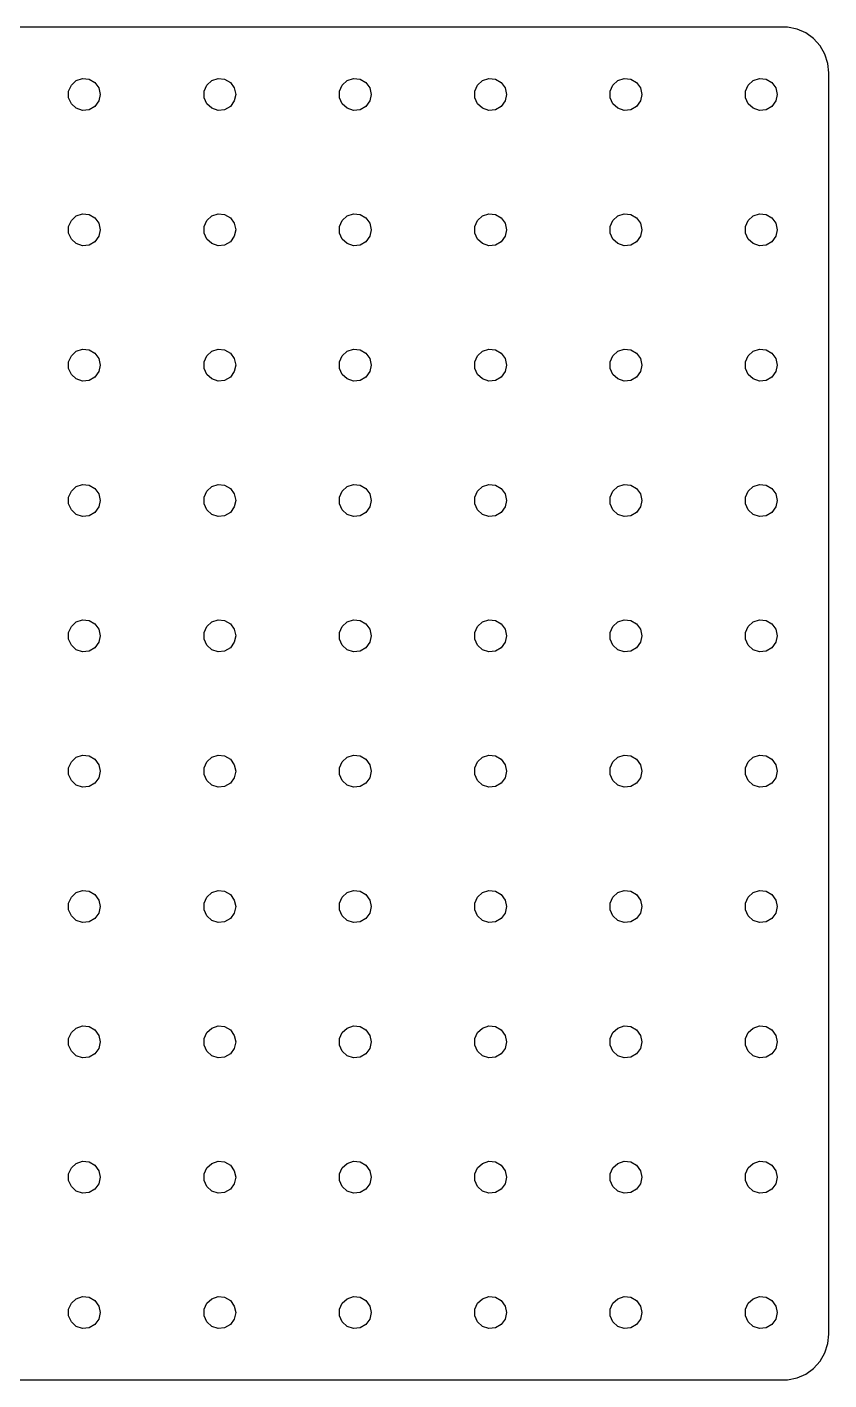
# Model space of a CAD drawing. Header units: metres. Extents: x 0 to 1714, y 0 to 1143.
# Drawn here: x 1488.8 to 1714.5, y 0.1 to 380.9 of the extents above; entities that cross this region are included whole.
import ezdxf

# ---------------------------------------------------------------- set-up
doc = ezdxf.new("R2010")
doc.units = ezdxf.units.M

msp = doc.modelspace()

# ---------------------------------------------------------------- linework, layer by layer
for p, q in [((1702.86, 380.929), (1154.64, 380.929)), ((1705.52, 380.364), (1702.86, 380.929)), ((1708, 379.258), (1705.52, 380.364)), ((1710.2, 377.661), (1708, 379.258)), ((1712.02, 375.641), (1710.2, 377.661)), ((1713.38, 373.288), (1712.02, 375.641)), ((1714.22, 370.703), (1713.38, 373.288)), ((1714.5, 368), (1714.22, 370.703)), ((1501.31, 364.595), (1502.7, 365.847)), ((1502.7, 365.847), (1504.48, 366.425)), ((1504.48, 366.425), (1506.34, 366.23)), ((1506.34, 366.23), (1507.96, 365.294)), ((1539.41, 364.595), (1540.8, 365.847)), ((1540.8, 365.847), (1542.58, 366.425)), ((1542.58, 366.425), (1544.44, 366.23)), ((1544.44, 366.23), (1546.06, 365.294)), ((1577.51, 364.595), (1578.9, 365.847)), ((1578.9, 365.847), (1580.68, 366.425)), ((1580.68, 366.425), (1582.54, 366.23)), ((1582.54, 366.23), (1584.16, 365.294)), ((1615.61, 364.595), (1617, 365.847)), ((1617, 365.847), (1618.78, 366.425)), ((1618.78, 366.425), (1620.64, 366.23)), ((1620.64, 366.23), (1622.26, 365.294)), ((1653.71, 364.595), (1655.1, 365.847)), ((1655.1, 365.847), (1656.88, 366.425)), ((1656.88, 366.425), (1658.74, 366.23)), ((1658.74, 366.23), (1660.36, 365.294)), ((1691.81, 364.595), (1693.2, 365.847)), ((1693.2, 365.847), (1694.98, 366.425)), ((1694.98, 366.425), (1696.84, 366.23)), ((1696.84, 366.23), (1698.46, 365.294)), ((1714.5, 13), (1714.5, 368)), ((1500.55, 362.886), (1501.31, 364.595)), ((1500.55, 361.014), (1500.55, 362.886)), ((1507.96, 365.294), (1509.06, 363.78)), ((1509.06, 363.78), (1509.45, 361.95)), ((1509.45, 361.95), (1509.06, 360.12)), ((1538.65, 362.886), (1539.41, 364.595)), ((1538.65, 361.014), (1538.65, 362.886)), ((1546.06, 365.294), (1547.16, 363.78)), ((1547.16, 363.78), (1547.55, 361.95)), ((1547.55, 361.95), (1547.16, 360.12)), ((1576.75, 362.886), (1577.51, 364.595)), ((1576.75, 361.014), (1576.75, 362.886)), ((1584.16, 365.294), (1585.26, 363.78)), ((1585.26, 363.78), (1585.65, 361.95)), ((1585.65, 361.95), (1585.26, 360.12)), ((1614.85, 362.886), (1615.61, 364.595)), ((1614.85, 361.014), (1614.85, 362.886)), ((1622.26, 365.294), (1623.36, 363.78)), ((1623.36, 363.78), (1623.75, 361.95)), ((1623.75, 361.95), (1623.36, 360.12)), ((1652.95, 362.886), (1653.71, 364.595)), ((1652.95, 361.014), (1652.95, 362.886)), ((1660.36, 365.294), (1661.46, 363.78)), ((1661.46, 363.78), (1661.85, 361.95)), ((1661.85, 361.95), (1661.46, 360.12)), ((1691.05, 362.886), (1691.81, 364.595)), ((1691.05, 361.014), (1691.05, 362.886)), ((1698.46, 365.294), (1699.56, 363.78)), ((1699.56, 363.78), (1699.95, 361.95)), ((1699.95, 361.95), (1699.56, 360.12)), ((1501.31, 359.305), (1500.55, 361.014)), ((1502.7, 358.053), (1501.31, 359.305)), ((1504.48, 357.475), (1502.7, 358.053)), ((1507.96, 358.606), (1506.34, 357.67)), ((1509.06, 360.12), (1507.96, 358.606)), ((1539.41, 359.305), (1538.65, 361.014)), ((1540.8, 358.053), (1539.41, 359.305)), ((1542.58, 357.475), (1540.8, 358.053)), ((1546.06, 358.606), (1544.44, 357.67)), ((1547.16, 360.12), (1546.06, 358.606)), ((1577.51, 359.305), (1576.75, 361.014)), ((1578.9, 358.053), (1577.51, 359.305)), ((1580.68, 357.475), (1578.9, 358.053)), ((1584.16, 358.606), (1582.54, 357.67)), ((1585.26, 360.12), (1584.16, 358.606)), ((1615.61, 359.305), (1614.85, 361.014)), ((1617, 358.053), (1615.61, 359.305)), ((1618.78, 357.475), (1617, 358.053)), ((1622.26, 358.606), (1620.64, 357.67)), ((1623.36, 360.12), (1622.26, 358.606)), ((1653.71, 359.305), (1652.95, 361.014)), ((1655.1, 358.053), (1653.71, 359.305)), ((1656.88, 357.475), (1655.1, 358.053)), ((1660.36, 358.606), (1658.74, 357.67)), ((1661.46, 360.12), (1660.36, 358.606)), ((1691.81, 359.305), (1691.05, 361.014)), ((1693.2, 358.053), (1691.81, 359.305)), ((1694.98, 357.475), (1693.2, 358.053)), ((1698.46, 358.606), (1696.84, 357.67)), ((1699.56, 360.12), (1698.46, 358.606)), ((1506.34, 357.67), (1504.48, 357.475)), ((1544.44, 357.67), (1542.58, 357.475)), ((1582.54, 357.67), (1580.68, 357.475)), ((1620.64, 357.67), (1618.78, 357.475)), ((1658.74, 357.67), (1656.88, 357.475)), ((1696.84, 357.67), (1694.98, 357.475)), ((1501.31, 326.495), (1502.7, 327.747)), ((1502.7, 327.747), (1504.48, 328.325)), ((1504.48, 328.325), (1506.34, 328.13)), ((1506.34, 328.13), (1507.96, 327.194)), ((1539.41, 326.495), (1540.8, 327.747)), ((1540.8, 327.747), (1542.58, 328.325)), ((1542.58, 328.325), (1544.44, 328.13)), ((1544.44, 328.13), (1546.06, 327.194)), ((1577.51, 326.495), (1578.9, 327.747)), ((1578.9, 327.747), (1580.68, 328.325)), ((1580.68, 328.325), (1582.54, 328.13)), ((1582.54, 328.13), (1584.16, 327.194)), ((1615.61, 326.495), (1617, 327.747)), ((1617, 327.747), (1618.78, 328.325)), ((1618.78, 328.325), (1620.64, 328.13)), ((1620.64, 328.13), (1622.26, 327.194)), ((1653.71, 326.495), (1655.1, 327.747)), ((1655.1, 327.747), (1656.88, 328.325)), ((1656.88, 328.325), (1658.74, 328.13)), ((1658.74, 328.13), (1660.36, 327.194)), ((1691.81, 326.495), (1693.2, 327.747)), ((1693.2, 327.747), (1694.98, 328.325)), ((1694.98, 328.325), (1696.84, 328.13)), ((1696.84, 328.13), (1698.46, 327.194)), ((1500.55, 324.786), (1501.31, 326.495)), ((1500.55, 322.914), (1500.55, 324.786)), ((1507.96, 327.194), (1509.06, 325.68)), ((1509.06, 325.68), (1509.45, 323.85)), ((1509.45, 323.85), (1509.06, 322.02)), ((1538.65, 324.786), (1539.41, 326.495)), ((1538.65, 322.914), (1538.65, 324.786)), ((1546.06, 327.194), (1547.16, 325.68)), ((1547.16, 325.68), (1547.55, 323.85)), ((1547.55, 323.85), (1547.16, 322.02)), ((1576.75, 324.786), (1577.51, 326.495)), ((1576.75, 322.914), (1576.75, 324.786)), ((1584.16, 327.194), (1585.26, 325.68)), ((1585.26, 325.68), (1585.65, 323.85)), ((1585.65, 323.85), (1585.26, 322.02)), ((1614.85, 324.786), (1615.61, 326.495)), ((1614.85, 322.914), (1614.85, 324.786)), ((1622.26, 327.194), (1623.36, 325.68)), ((1623.36, 325.68), (1623.75, 323.85)), ((1623.75, 323.85), (1623.36, 322.02)), ((1652.95, 324.786), (1653.71, 326.495)), ((1652.95, 322.914), (1652.95, 324.786)), ((1660.36, 327.194), (1661.46, 325.68)), ((1661.46, 325.68), (1661.85, 323.85)), ((1661.85, 323.85), (1661.46, 322.02)), ((1691.05, 324.786), (1691.81, 326.495)), ((1691.05, 322.914), (1691.05, 324.786)), ((1698.46, 327.194), (1699.56, 325.68)), ((1699.56, 325.68), (1699.95, 323.85)), ((1699.95, 323.85), (1699.56, 322.02)), ((1501.31, 321.205), (1500.55, 322.914)), ((1502.7, 319.953), (1501.31, 321.205)), ((1504.48, 319.375), (1502.7, 319.953)), ((1507.96, 320.506), (1506.34, 319.57)), ((1509.06, 322.02), (1507.96, 320.506)), ((1539.41, 321.205), (1538.65, 322.914)), ((1540.8, 319.953), (1539.41, 321.205)), ((1542.58, 319.375), (1540.8, 319.953)), ((1546.06, 320.506), (1544.44, 319.57)), ((1547.16, 322.02), (1546.06, 320.506)), ((1577.51, 321.205), (1576.75, 322.914)), ((1578.9, 319.953), (1577.51, 321.205)), ((1580.68, 319.375), (1578.9, 319.953)), ((1584.16, 320.506), (1582.54, 319.57)), ((1585.26, 322.02), (1584.16, 320.506)), ((1615.61, 321.205), (1614.85, 322.914)), ((1617, 319.953), (1615.61, 321.205)), ((1618.78, 319.375), (1617, 319.953)), ((1622.26, 320.506), (1620.64, 319.57)), ((1623.36, 322.02), (1622.26, 320.506)), ((1653.71, 321.205), (1652.95, 322.914)), ((1655.1, 319.953), (1653.71, 321.205)), ((1656.88, 319.375), (1655.1, 319.953)), ((1660.36, 320.506), (1658.74, 319.57)), ((1661.46, 322.02), (1660.36, 320.506)), ((1691.81, 321.205), (1691.05, 322.914)), ((1693.2, 319.953), (1691.81, 321.205)), ((1694.98, 319.375), (1693.2, 319.953)), ((1698.46, 320.506), (1696.84, 319.57)), ((1699.56, 322.02), (1698.46, 320.506)), ((1506.34, 319.57), (1504.48, 319.375)), ((1544.44, 319.57), (1542.58, 319.375)), ((1582.54, 319.57), (1580.68, 319.375)), ((1620.64, 319.57), (1618.78, 319.375)), ((1658.74, 319.57), (1656.88, 319.375)), ((1696.84, 319.57), (1694.98, 319.375)), ((1501.31, 288.395), (1502.7, 289.647)), ((1502.7, 289.647), (1504.48, 290.225)), ((1504.48, 290.225), (1506.34, 290.03)), ((1506.34, 290.03), (1507.96, 289.094)), ((1539.41, 288.395), (1540.8, 289.647)), ((1540.8, 289.647), (1542.58, 290.225)), ((1542.58, 290.225), (1544.44, 290.03)), ((1544.44, 290.03), (1546.06, 289.094)), ((1577.51, 288.395), (1578.9, 289.647)), ((1578.9, 289.647), (1580.68, 290.225)), ((1580.68, 290.225), (1582.54, 290.03)), ((1582.54, 290.03), (1584.16, 289.094)), ((1615.61, 288.395), (1617, 289.647)), ((1617, 289.647), (1618.78, 290.225)), ((1618.78, 290.225), (1620.64, 290.03)), ((1620.64, 290.03), (1622.26, 289.094)), ((1653.71, 288.395), (1655.1, 289.647)), ((1655.1, 289.647), (1656.88, 290.225)), ((1656.88, 290.225), (1658.74, 290.03)), ((1658.74, 290.03), (1660.36, 289.094)), ((1691.81, 288.395), (1693.2, 289.647)), ((1693.2, 289.647), (1694.98, 290.225)), ((1694.98, 290.225), (1696.84, 290.03)), ((1696.84, 290.03), (1698.46, 289.094)), ((1500.55, 286.686), (1501.31, 288.395)), ((1500.55, 284.814), (1500.55, 286.686)), ((1507.96, 289.094), (1509.06, 287.58)), ((1509.06, 287.58), (1509.45, 285.75)), ((1509.45, 285.75), (1509.06, 283.92)), ((1538.65, 286.686), (1539.41, 288.395)), ((1538.65, 284.814), (1538.65, 286.686)), ((1546.06, 289.094), (1547.16, 287.58)), ((1547.16, 287.58), (1547.55, 285.75)), ((1547.55, 285.75), (1547.16, 283.92)), ((1576.75, 286.686), (1577.51, 288.395)), ((1576.75, 284.814), (1576.75, 286.686)), ((1584.16, 289.094), (1585.26, 287.58)), ((1585.26, 287.58), (1585.65, 285.75)), ((1585.65, 285.75), (1585.26, 283.92)), ((1614.85, 286.686), (1615.61, 288.395)), ((1614.85, 284.814), (1614.85, 286.686)), ((1622.26, 289.094), (1623.36, 287.58)), ((1623.36, 287.58), (1623.75, 285.75)), ((1623.75, 285.75), (1623.36, 283.92)), ((1652.95, 286.686), (1653.71, 288.395)), ((1652.95, 284.814), (1652.95, 286.686)), ((1660.36, 289.094), (1661.46, 287.58)), ((1661.46, 287.58), (1661.85, 285.75)), ((1661.85, 285.75), (1661.46, 283.92)), ((1691.05, 286.686), (1691.81, 288.395)), ((1691.05, 284.814), (1691.05, 286.686)), ((1698.46, 289.094), (1699.56, 287.58)), ((1699.56, 287.58), (1699.95, 285.75)), ((1699.95, 285.75), (1699.56, 283.92)), ((1501.31, 283.105), (1500.55, 284.814)), ((1502.7, 281.853), (1501.31, 283.105)), ((1504.48, 281.275), (1502.7, 281.853)), ((1507.96, 282.406), (1506.34, 281.47)), ((1509.06, 283.92), (1507.96, 282.406)), ((1539.41, 283.105), (1538.65, 284.814)), ((1540.8, 281.853), (1539.41, 283.105)), ((1542.58, 281.275), (1540.8, 281.853)), ((1546.06, 282.406), (1544.44, 281.47)), ((1547.16, 283.92), (1546.06, 282.406)), ((1577.51, 283.105), (1576.75, 284.814)), ((1578.9, 281.853), (1577.51, 283.105)), ((1580.68, 281.275), (1578.9, 281.853)), ((1584.16, 282.406), (1582.54, 281.47)), ((1585.26, 283.92), (1584.16, 282.406)), ((1615.61, 283.105), (1614.85, 284.814)), ((1617, 281.853), (1615.61, 283.105)), ((1618.78, 281.275), (1617, 281.853)), ((1622.26, 282.406), (1620.64, 281.47)), ((1623.36, 283.92), (1622.26, 282.406)), ((1653.71, 283.105), (1652.95, 284.814)), ((1655.1, 281.853), (1653.71, 283.105)), ((1656.88, 281.275), (1655.1, 281.853)), ((1660.36, 282.406), (1658.74, 281.47)), ((1661.46, 283.92), (1660.36, 282.406)), ((1691.81, 283.105), (1691.05, 284.814)), ((1693.2, 281.853), (1691.81, 283.105)), ((1694.98, 281.275), (1693.2, 281.853)), ((1698.46, 282.406), (1696.84, 281.47)), ((1699.56, 283.92), (1698.46, 282.406)), ((1506.34, 281.47), (1504.48, 281.275)), ((1544.44, 281.47), (1542.58, 281.275)), ((1582.54, 281.47), (1580.68, 281.275)), ((1620.64, 281.47), (1618.78, 281.275)), ((1658.74, 281.47), (1656.88, 281.275)), ((1696.84, 281.47), (1694.98, 281.275)), ((1501.31, 250.295), (1502.7, 251.547)), ((1502.7, 251.547), (1504.48, 252.125)), ((1504.48, 252.125), (1506.34, 251.93)), ((1506.34, 251.93), (1507.96, 250.994)), ((1539.41, 250.295), (1540.8, 251.547)), ((1540.8, 251.547), (1542.58, 252.125)), ((1542.58, 252.125), (1544.44, 251.93)), ((1544.44, 251.93), (1546.06, 250.994)), ((1577.51, 250.295), (1578.9, 251.547)), ((1578.9, 251.547), (1580.68, 252.125)), ((1580.68, 252.125), (1582.54, 251.93)), ((1582.54, 251.93), (1584.16, 250.994)), ((1615.61, 250.295), (1617, 251.547)), ((1617, 251.547), (1618.78, 252.125)), ((1618.78, 252.125), (1620.64, 251.93)), ((1620.64, 251.93), (1622.26, 250.994)), ((1653.71, 250.295), (1655.1, 251.547)), ((1655.1, 251.547), (1656.88, 252.125)), ((1656.88, 252.125), (1658.74, 251.93)), ((1658.74, 251.93), (1660.36, 250.994)), ((1691.81, 250.295), (1693.2, 251.547)), ((1693.2, 251.547), (1694.98, 252.125)), ((1694.98, 252.125), (1696.84, 251.93)), ((1696.84, 251.93), (1698.46, 250.994)), ((1500.55, 248.586), (1501.31, 250.295)), ((1500.55, 246.714), (1500.55, 248.586)), ((1507.96, 250.994), (1509.06, 249.48)), ((1509.06, 249.48), (1509.45, 247.65)), ((1509.45, 247.65), (1509.06, 245.82)), ((1538.65, 248.586), (1539.41, 250.295)), ((1538.65, 246.714), (1538.65, 248.586)), ((1546.06, 250.994), (1547.16, 249.48)), ((1547.16, 249.48), (1547.55, 247.65)), ((1547.55, 247.65), (1547.16, 245.82)), ((1576.75, 248.586), (1577.51, 250.295)), ((1576.75, 246.714), (1576.75, 248.586)), ((1584.16, 250.994), (1585.26, 249.48)), ((1585.26, 249.48), (1585.65, 247.65)), ((1585.65, 247.65), (1585.26, 245.82)), ((1614.85, 248.586), (1615.61, 250.295)), ((1614.85, 246.714), (1614.85, 248.586)), ((1622.26, 250.994), (1623.36, 249.48)), ((1623.36, 249.48), (1623.75, 247.65)), ((1623.75, 247.65), (1623.36, 245.82)), ((1652.95, 248.586), (1653.71, 250.295)), ((1652.95, 246.714), (1652.95, 248.586)), ((1660.36, 250.994), (1661.46, 249.48)), ((1661.46, 249.48), (1661.85, 247.65)), ((1661.85, 247.65), (1661.46, 245.82)), ((1691.05, 248.586), (1691.81, 250.295)), ((1691.05, 246.714), (1691.05, 248.586)), ((1698.46, 250.994), (1699.56, 249.48)), ((1699.56, 249.48), (1699.95, 247.65)), ((1699.95, 247.65), (1699.56, 245.82)), ((1501.31, 245.005), (1500.55, 246.714)), ((1502.7, 243.753), (1501.31, 245.005)), ((1504.48, 243.175), (1502.7, 243.753)), ((1507.96, 244.306), (1506.34, 243.37)), ((1509.06, 245.82), (1507.96, 244.306)), ((1539.41, 245.005), (1538.65, 246.714)), ((1540.8, 243.753), (1539.41, 245.005)), ((1542.58, 243.175), (1540.8, 243.753)), ((1546.06, 244.306), (1544.44, 243.37)), ((1547.16, 245.82), (1546.06, 244.306)), ((1577.51, 245.005), (1576.75, 246.714)), ((1578.9, 243.753), (1577.51, 245.005)), ((1580.68, 243.175), (1578.9, 243.753)), ((1584.16, 244.306), (1582.54, 243.37)), ((1585.26, 245.82), (1584.16, 244.306)), ((1615.61, 245.005), (1614.85, 246.714)), ((1617, 243.753), (1615.61, 245.005)), ((1618.78, 243.175), (1617, 243.753)), ((1622.26, 244.306), (1620.64, 243.37)), ((1623.36, 245.82), (1622.26, 244.306)), ((1653.71, 245.005), (1652.95, 246.714)), ((1655.1, 243.753), (1653.71, 245.005)), ((1656.88, 243.175), (1655.1, 243.753)), ((1660.36, 244.306), (1658.74, 243.37)), ((1661.46, 245.82), (1660.36, 244.306)), ((1691.81, 245.005), (1691.05, 246.714)), ((1693.2, 243.753), (1691.81, 245.005)), ((1694.98, 243.175), (1693.2, 243.753)), ((1698.46, 244.306), (1696.84, 243.37)), ((1699.56, 245.82), (1698.46, 244.306)), ((1506.34, 243.37), (1504.48, 243.175)), ((1544.44, 243.37), (1542.58, 243.175)), ((1582.54, 243.37), (1580.68, 243.175)), ((1620.64, 243.37), (1618.78, 243.175)), ((1658.74, 243.37), (1656.88, 243.175)), ((1696.84, 243.37), (1694.98, 243.175)), ((1501.31, 212.195), (1502.7, 213.447)), ((1502.7, 213.447), (1504.48, 214.025)), ((1504.48, 214.025), (1506.34, 213.83)), ((1506.34, 213.83), (1507.96, 212.894)), ((1539.41, 212.195), (1540.8, 213.447)), ((1540.8, 213.447), (1542.58, 214.025)), ((1542.58, 214.025), (1544.44, 213.83)), ((1544.44, 213.83), (1546.06, 212.894)), ((1577.51, 212.195), (1578.9, 213.447)), ((1578.9, 213.447), (1580.68, 214.025)), ((1580.68, 214.025), (1582.54, 213.83)), ((1582.54, 213.83), (1584.16, 212.894)), ((1615.61, 212.195), (1617, 213.447)), ((1617, 213.447), (1618.78, 214.025)), ((1618.78, 214.025), (1620.64, 213.83)), ((1620.64, 213.83), (1622.26, 212.894)), ((1653.71, 212.195), (1655.1, 213.447)), ((1655.1, 213.447), (1656.88, 214.025)), ((1656.88, 214.025), (1658.74, 213.83)), ((1658.74, 213.83), (1660.36, 212.894)), ((1691.81, 212.195), (1693.2, 213.447)), ((1693.2, 213.447), (1694.98, 214.025)), ((1694.98, 214.025), (1696.84, 213.83)), ((1696.84, 213.83), (1698.46, 212.894)), ((1500.55, 210.486), (1501.31, 212.195)), ((1500.55, 208.614), (1500.55, 210.486)), ((1507.96, 212.894), (1509.06, 211.38)), ((1509.06, 211.38), (1509.45, 209.55)), ((1509.45, 209.55), (1509.06, 207.72)), ((1538.65, 210.486), (1539.41, 212.195)), ((1538.65, 208.614), (1538.65, 210.486)), ((1546.06, 212.894), (1547.16, 211.38)), ((1547.16, 211.38), (1547.55, 209.55)), ((1547.55, 209.55), (1547.16, 207.72)), ((1576.75, 210.486), (1577.51, 212.195)), ((1576.75, 208.614), (1576.75, 210.486)), ((1584.16, 212.894), (1585.26, 211.38)), ((1585.26, 211.38), (1585.65, 209.55)), ((1585.65, 209.55), (1585.26, 207.72)), ((1614.85, 210.486), (1615.61, 212.195)), ((1614.85, 208.614), (1614.85, 210.486)), ((1622.26, 212.894), (1623.36, 211.38)), ((1623.36, 211.38), (1623.75, 209.55)), ((1623.75, 209.55), (1623.36, 207.72)), ((1652.95, 210.486), (1653.71, 212.195)), ((1652.95, 208.614), (1652.95, 210.486)), ((1660.36, 212.894), (1661.46, 211.38)), ((1661.46, 211.38), (1661.85, 209.55)), ((1661.85, 209.55), (1661.46, 207.72)), ((1691.05, 210.486), (1691.81, 212.195)), ((1691.05, 208.614), (1691.05, 210.486)), ((1698.46, 212.894), (1699.56, 211.38)), ((1699.56, 211.38), (1699.95, 209.55)), ((1699.95, 209.55), (1699.56, 207.72)), ((1501.31, 206.905), (1500.55, 208.614)), ((1502.7, 205.653), (1501.31, 206.905)), ((1507.96, 206.206), (1506.34, 205.27)), ((1509.06, 207.72), (1507.96, 206.206)), ((1539.41, 206.905), (1538.65, 208.614)), ((1540.8, 205.653), (1539.41, 206.905)), ((1546.06, 206.206), (1544.44, 205.27)), ((1547.16, 207.72), (1546.06, 206.206)), ((1577.51, 206.905), (1576.75, 208.614)), ((1578.9, 205.653), (1577.51, 206.905)), ((1584.16, 206.206), (1582.54, 205.27)), ((1585.26, 207.72), (1584.16, 206.206)), ((1615.61, 206.905), (1614.85, 208.614)), ((1617, 205.653), (1615.61, 206.905)), ((1622.26, 206.206), (1620.64, 205.27)), ((1623.36, 207.72), (1622.26, 206.206)), ((1653.71, 206.905), (1652.95, 208.614)), ((1655.1, 205.653), (1653.71, 206.905)), ((1660.36, 206.206), (1658.74, 205.27)), ((1661.46, 207.72), (1660.36, 206.206)), ((1691.81, 206.905), (1691.05, 208.614)), ((1693.2, 205.653), (1691.81, 206.905)), ((1698.46, 206.206), (1696.84, 205.27)), ((1699.56, 207.72), (1698.46, 206.206)), ((1504.48, 205.075), (1502.7, 205.653)), ((1506.34, 205.27), (1504.48, 205.075)), ((1542.58, 205.075), (1540.8, 205.653)), ((1544.44, 205.27), (1542.58, 205.075)), ((1580.68, 205.075), (1578.9, 205.653)), ((1582.54, 205.27), (1580.68, 205.075)), ((1618.78, 205.075), (1617, 205.653)), ((1620.64, 205.27), (1618.78, 205.075)), ((1656.88, 205.075), (1655.1, 205.653)), ((1658.74, 205.27), (1656.88, 205.075)), ((1694.98, 205.075), (1693.2, 205.653)), ((1696.84, 205.27), (1694.98, 205.075)), ((1501.31, 174.095), (1502.7, 175.347)), ((1502.7, 175.347), (1504.48, 175.925)), ((1504.48, 175.925), (1506.34, 175.73)), ((1506.34, 175.73), (1507.96, 174.794)), ((1539.41, 174.095), (1540.8, 175.347)), ((1540.8, 175.347), (1542.58, 175.925)), ((1542.58, 175.925), (1544.44, 175.73)), ((1544.44, 175.73), (1546.06, 174.794)), ((1577.51, 174.095), (1578.9, 175.347)), ((1578.9, 175.347), (1580.68, 175.925)), ((1580.68, 175.925), (1582.54, 175.73)), ((1582.54, 175.73), (1584.16, 174.794)), ((1615.61, 174.095), (1617, 175.347)), ((1617, 175.347), (1618.78, 175.925)), ((1618.78, 175.925), (1620.64, 175.73)), ((1620.64, 175.73), (1622.26, 174.794)), ((1653.71, 174.095), (1655.1, 175.347)), ((1655.1, 175.347), (1656.88, 175.925)), ((1656.88, 175.925), (1658.74, 175.73)), ((1658.74, 175.73), (1660.36, 174.794)), ((1691.81, 174.095), (1693.2, 175.347)), ((1693.2, 175.347), (1694.98, 175.925)), ((1694.98, 175.925), (1696.84, 175.73)), ((1696.84, 175.73), (1698.46, 174.794)), ((1500.55, 172.386), (1501.31, 174.095)), ((1500.55, 170.514), (1500.55, 172.386)), ((1507.96, 174.794), (1509.06, 173.28)), ((1509.06, 173.28), (1509.45, 171.45)), ((1509.45, 171.45), (1509.06, 169.62)), ((1538.65, 172.386), (1539.41, 174.095)), ((1538.65, 170.514), (1538.65, 172.386)), ((1546.06, 174.794), (1547.16, 173.28)), ((1547.16, 173.28), (1547.55, 171.45)), ((1547.55, 171.45), (1547.16, 169.62)), ((1576.75, 172.386), (1577.51, 174.095)), ((1576.75, 170.514), (1576.75, 172.386)), ((1584.16, 174.794), (1585.26, 173.28)), ((1585.26, 173.28), (1585.65, 171.45)), ((1585.65, 171.45), (1585.26, 169.62)), ((1614.85, 172.386), (1615.61, 174.095)), ((1614.85, 170.514), (1614.85, 172.386)), ((1622.26, 174.794), (1623.36, 173.28)), ((1623.36, 173.28), (1623.75, 171.45)), ((1623.75, 171.45), (1623.36, 169.62)), ((1652.95, 172.386), (1653.71, 174.095)), ((1652.95, 170.514), (1652.95, 172.386)), ((1660.36, 174.794), (1661.46, 173.28)), ((1661.46, 173.28), (1661.85, 171.45)), ((1661.85, 171.45), (1661.46, 169.62)), ((1691.05, 172.386), (1691.81, 174.095)), ((1691.05, 170.514), (1691.05, 172.386)), ((1698.46, 174.794), (1699.56, 173.28)), ((1699.56, 173.28), (1699.95, 171.45)), ((1699.95, 171.45), (1699.56, 169.62)), ((1501.31, 168.805), (1500.55, 170.514)), ((1502.7, 167.553), (1501.31, 168.805)), ((1507.96, 168.106), (1506.34, 167.17)), ((1509.06, 169.62), (1507.96, 168.106)), ((1539.41, 168.805), (1538.65, 170.514)), ((1540.8, 167.553), (1539.41, 168.805)), ((1546.06, 168.106), (1544.44, 167.17)), ((1547.16, 169.62), (1546.06, 168.106)), ((1577.51, 168.805), (1576.75, 170.514)), ((1578.9, 167.553), (1577.51, 168.805)), ((1584.16, 168.106), (1582.54, 167.17)), ((1585.26, 169.62), (1584.16, 168.106)), ((1615.61, 168.805), (1614.85, 170.514)), ((1617, 167.553), (1615.61, 168.805)), ((1622.26, 168.106), (1620.64, 167.17)), ((1623.36, 169.62), (1622.26, 168.106)), ((1653.71, 168.805), (1652.95, 170.514)), ((1655.1, 167.553), (1653.71, 168.805)), ((1660.36, 168.106), (1658.74, 167.17)), ((1661.46, 169.62), (1660.36, 168.106)), ((1691.81, 168.805), (1691.05, 170.514)), ((1693.2, 167.553), (1691.81, 168.805)), ((1698.46, 168.106), (1696.84, 167.17)), ((1699.56, 169.62), (1698.46, 168.106)), ((1504.48, 166.975), (1502.7, 167.553)), ((1506.34, 167.17), (1504.48, 166.975)), ((1542.58, 166.975), (1540.8, 167.553)), ((1544.44, 167.17), (1542.58, 166.975)), ((1580.68, 166.975), (1578.9, 167.553)), ((1582.54, 167.17), (1580.68, 166.975)), ((1618.78, 166.975), (1617, 167.553)), ((1620.64, 167.17), (1618.78, 166.975)), ((1656.88, 166.975), (1655.1, 167.553)), ((1658.74, 167.17), (1656.88, 166.975)), ((1694.98, 166.975), (1693.2, 167.553)), ((1696.84, 167.17), (1694.98, 166.975)), ((1501.31, 135.995), (1502.7, 137.247)), ((1502.7, 137.247), (1504.48, 137.825)), ((1504.48, 137.825), (1506.34, 137.63)), ((1506.34, 137.63), (1507.96, 136.694)), ((1539.41, 135.995), (1540.8, 137.247)), ((1540.8, 137.247), (1542.58, 137.825)), ((1542.58, 137.825), (1544.44, 137.63)), ((1544.44, 137.63), (1546.06, 136.694)), ((1577.51, 135.995), (1578.9, 137.247)), ((1578.9, 137.247), (1580.68, 137.825)), ((1580.68, 137.825), (1582.54, 137.63)), ((1582.54, 137.63), (1584.16, 136.694)), ((1615.61, 135.995), (1617, 137.247)), ((1617, 137.247), (1618.78, 137.825)), ((1618.78, 137.825), (1620.64, 137.63)), ((1620.64, 137.63), (1622.26, 136.694)), ((1653.71, 135.995), (1655.1, 137.247)), ((1655.1, 137.247), (1656.88, 137.825)), ((1656.88, 137.825), (1658.74, 137.63)), ((1658.74, 137.63), (1660.36, 136.694)), ((1691.81, 135.995), (1693.2, 137.247)), ((1693.2, 137.247), (1694.98, 137.825)), ((1694.98, 137.825), (1696.84, 137.63)), ((1696.84, 137.63), (1698.46, 136.694)), ((1500.55, 134.286), (1501.31, 135.995)), ((1500.55, 132.414), (1500.55, 134.286)), ((1507.96, 136.694), (1509.06, 135.18)), ((1509.06, 135.18), (1509.45, 133.35)), ((1509.45, 133.35), (1509.06, 131.52)), ((1538.65, 134.286), (1539.41, 135.995)), ((1538.65, 132.414), (1538.65, 134.286)), ((1546.06, 136.694), (1547.16, 135.18)), ((1547.16, 135.18), (1547.55, 133.35)), ((1547.55, 133.35), (1547.16, 131.52)), ((1576.75, 134.286), (1577.51, 135.995)), ((1576.75, 132.414), (1576.75, 134.286)), ((1584.16, 136.694), (1585.26, 135.18)), ((1585.26, 135.18), (1585.65, 133.35)), ((1585.65, 133.35), (1585.26, 131.52)), ((1614.85, 134.286), (1615.61, 135.995)), ((1614.85, 132.414), (1614.85, 134.286)), ((1622.26, 136.694), (1623.36, 135.18)), ((1623.36, 135.18), (1623.75, 133.35)), ((1623.75, 133.35), (1623.36, 131.52)), ((1652.95, 134.286), (1653.71, 135.995)), ((1652.95, 132.414), (1652.95, 134.286)), ((1660.36, 136.694), (1661.46, 135.18)), ((1661.46, 135.18), (1661.85, 133.35)), ((1661.85, 133.35), (1661.46, 131.52)), ((1691.05, 134.286), (1691.81, 135.995)), ((1691.05, 132.414), (1691.05, 134.286)), ((1698.46, 136.694), (1699.56, 135.18)), ((1699.56, 135.18), (1699.95, 133.35)), ((1699.95, 133.35), (1699.56, 131.52)), ((1501.31, 130.705), (1500.55, 132.414)), ((1502.7, 129.453), (1501.31, 130.705)), ((1507.96, 130.006), (1506.34, 129.07)), ((1509.06, 131.52), (1507.96, 130.006)), ((1539.41, 130.705), (1538.65, 132.414)), ((1540.8, 129.453), (1539.41, 130.705)), ((1546.06, 130.006), (1544.44, 129.07)), ((1547.16, 131.52), (1546.06, 130.006)), ((1577.51, 130.705), (1576.75, 132.414)), ((1578.9, 129.453), (1577.51, 130.705)), ((1584.16, 130.006), (1582.54, 129.07)), ((1585.26, 131.52), (1584.16, 130.006)), ((1615.61, 130.705), (1614.85, 132.414)), ((1617, 129.453), (1615.61, 130.705)), ((1622.26, 130.006), (1620.64, 129.07)), ((1623.36, 131.52), (1622.26, 130.006)), ((1653.71, 130.705), (1652.95, 132.414)), ((1655.1, 129.453), (1653.71, 130.705)), ((1660.36, 130.006), (1658.74, 129.07)), ((1661.46, 131.52), (1660.36, 130.006)), ((1691.81, 130.705), (1691.05, 132.414)), ((1693.2, 129.453), (1691.81, 130.705)), ((1698.46, 130.006), (1696.84, 129.07)), ((1699.56, 131.52), (1698.46, 130.006)), ((1504.48, 128.875), (1502.7, 129.453)), ((1506.34, 129.07), (1504.48, 128.875)), ((1542.58, 128.875), (1540.8, 129.453)), ((1544.44, 129.07), (1542.58, 128.875)), ((1580.68, 128.875), (1578.9, 129.453)), ((1582.54, 129.07), (1580.68, 128.875)), ((1618.78, 128.875), (1617, 129.453)), ((1620.64, 129.07), (1618.78, 128.875)), ((1656.88, 128.875), (1655.1, 129.453)), ((1658.74, 129.07), (1656.88, 128.875)), ((1694.98, 128.875), (1693.2, 129.453)), ((1696.84, 129.07), (1694.98, 128.875)), ((1501.31, 97.895), (1502.7, 99.1471)), ((1502.7, 99.1471), (1504.48, 99.7253)), ((1504.48, 99.7253), (1506.34, 99.5297)), ((1506.34, 99.5297), (1507.96, 98.5941)), ((1539.41, 97.895), (1540.8, 99.1471)), ((1540.8, 99.1471), (1542.58, 99.7253)), ((1542.58, 99.7253), (1544.44, 99.5297)), ((1544.44, 99.5297), (1546.06, 98.5941)), ((1577.51, 97.895), (1578.9, 99.1471)), ((1578.9, 99.1471), (1580.68, 99.7253)), ((1580.68, 99.7253), (1582.54, 99.5297)), ((1582.54, 99.5297), (1584.16, 98.5941)), ((1615.61, 97.895), (1617, 99.1471)), ((1617, 99.1471), (1618.78, 99.7253)), ((1618.78, 99.7253), (1620.64, 99.5297)), ((1620.64, 99.5297), (1622.26, 98.5941)), ((1653.71, 97.895), (1655.1, 99.1471)), ((1655.1, 99.1471), (1656.88, 99.7253)), ((1656.88, 99.7253), (1658.74, 99.5297)), ((1658.74, 99.5297), (1660.36, 98.5941)), ((1691.81, 97.895), (1693.2, 99.1471)), ((1693.2, 99.1471), (1694.98, 99.7253)), ((1694.98, 99.7253), (1696.84, 99.5297)), ((1696.84, 99.5297), (1698.46, 98.5941)), ((1500.55, 96.1856), (1501.31, 97.895)), ((1500.55, 94.3144), (1500.55, 96.1856)), ((1507.96, 98.5941), (1509.06, 97.0803)), ((1509.06, 97.0803), (1509.45, 95.25)), ((1509.45, 95.25), (1509.06, 93.4197)), ((1538.65, 96.1856), (1539.41, 97.895)), ((1538.65, 94.3144), (1538.65, 96.1856)), ((1546.06, 98.5941), (1547.16, 97.0803)), ((1547.16, 97.0803), (1547.55, 95.25)), ((1547.55, 95.25), (1547.16, 93.4197)), ((1576.75, 96.1856), (1577.51, 97.895)), ((1576.75, 94.3144), (1576.75, 96.1856)), ((1584.16, 98.5941), (1585.26, 97.0803)), ((1585.26, 97.0803), (1585.65, 95.25)), ((1585.65, 95.25), (1585.26, 93.4197)), ((1614.85, 96.1856), (1615.61, 97.895)), ((1614.85, 94.3144), (1614.85, 96.1856)), ((1622.26, 98.5941), (1623.36, 97.0803)), ((1623.36, 97.0803), (1623.75, 95.25)), ((1623.75, 95.25), (1623.36, 93.4197)), ((1652.95, 96.1856), (1653.71, 97.895)), ((1652.95, 94.3144), (1652.95, 96.1856)), ((1660.36, 98.5941), (1661.46, 97.0803)), ((1661.46, 97.0803), (1661.85, 95.25)), ((1661.85, 95.25), (1661.46, 93.4197)), ((1691.05, 96.1856), (1691.81, 97.895)), ((1691.05, 94.3144), (1691.05, 96.1856)), ((1698.46, 98.5941), (1699.56, 97.0803)), ((1699.56, 97.0803), (1699.95, 95.25)), ((1699.95, 95.25), (1699.56, 93.4197)), ((1501.31, 92.605), (1500.55, 94.3144)), ((1502.7, 91.3529), (1501.31, 92.605)), ((1507.96, 91.9058), (1506.34, 90.9702)), ((1509.06, 93.4197), (1507.96, 91.9058)), ((1539.41, 92.605), (1538.65, 94.3144)), ((1540.8, 91.3529), (1539.41, 92.605)), ((1546.06, 91.9058), (1544.44, 90.9702)), ((1547.16, 93.4197), (1546.06, 91.9058)), ((1577.51, 92.605), (1576.75, 94.3144)), ((1578.9, 91.3529), (1577.51, 92.605)), ((1584.16, 91.9058), (1582.54, 90.9702)), ((1585.26, 93.4197), (1584.16, 91.9058)), ((1615.61, 92.605), (1614.85, 94.3144)), ((1617, 91.3529), (1615.61, 92.605)), ((1622.26, 91.9058), (1620.64, 90.9702)), ((1623.36, 93.4197), (1622.26, 91.9058)), ((1653.71, 92.605), (1652.95, 94.3144)), ((1655.1, 91.3529), (1653.71, 92.605)), ((1660.36, 91.9058), (1658.74, 90.9702)), ((1661.46, 93.4197), (1660.36, 91.9058)), ((1691.81, 92.605), (1691.05, 94.3144)), ((1693.2, 91.3529), (1691.81, 92.605)), ((1698.46, 91.9058), (1696.84, 90.9702)), ((1699.56, 93.4197), (1698.46, 91.9058)), ((1504.48, 90.7746), (1502.7, 91.3529)), ((1506.34, 90.9702), (1504.48, 90.7746)), ((1542.58, 90.7746), (1540.8, 91.3529)), ((1544.44, 90.9702), (1542.58, 90.7746)), ((1580.68, 90.7746), (1578.9, 91.3529)), ((1582.54, 90.9702), (1580.68, 90.7746)), ((1618.78, 90.7746), (1617, 91.3529)), ((1620.64, 90.9702), (1618.78, 90.7746)), ((1656.88, 90.7746), (1655.1, 91.3529)), ((1658.74, 90.9702), (1656.88, 90.7746)), ((1694.98, 90.7746), (1693.2, 91.3529)), ((1696.84, 90.9702), (1694.98, 90.7746)), ((1501.31, 59.795), (1502.7, 61.0471)), ((1502.7, 61.0471), (1504.48, 61.6253)), ((1504.48, 61.6253), (1506.34, 61.4297)), ((1506.34, 61.4297), (1507.96, 60.4941)), ((1539.41, 59.795), (1540.8, 61.0471)), ((1540.8, 61.0471), (1542.58, 61.6253)), ((1542.58, 61.6253), (1544.44, 61.4297)), ((1544.44, 61.4297), (1546.06, 60.4941)), ((1577.51, 59.795), (1578.9, 61.0471)), ((1578.9, 61.0471), (1580.68, 61.6253)), ((1580.68, 61.6253), (1582.54, 61.4297)), ((1582.54, 61.4297), (1584.16, 60.4941)), ((1615.61, 59.795), (1617, 61.0471)), ((1617, 61.0471), (1618.78, 61.6253)), ((1618.78, 61.6253), (1620.64, 61.4297)), ((1620.64, 61.4297), (1622.26, 60.4941)), ((1653.71, 59.795), (1655.1, 61.0471)), ((1655.1, 61.0471), (1656.88, 61.6253)), ((1656.88, 61.6253), (1658.74, 61.4297)), ((1658.74, 61.4297), (1660.36, 60.4941)), ((1691.81, 59.795), (1693.2, 61.0471)), ((1693.2, 61.0471), (1694.98, 61.6253)), ((1694.98, 61.6253), (1696.84, 61.4297)), ((1696.84, 61.4297), (1698.46, 60.4941)), ((1500.55, 58.0856), (1501.31, 59.795)), ((1500.55, 56.2144), (1500.55, 58.0856)), ((1507.96, 60.4941), (1509.06, 58.9803)), ((1509.06, 58.9803), (1509.45, 57.15)), ((1509.45, 57.15), (1509.06, 55.3197)), ((1538.65, 58.0856), (1539.41, 59.795)), ((1538.65, 56.2144), (1538.65, 58.0856)), ((1546.06, 60.4941), (1547.16, 58.9803)), ((1547.16, 58.9803), (1547.55, 57.15)), ((1547.55, 57.15), (1547.16, 55.3197)), ((1576.75, 58.0856), (1577.51, 59.795)), ((1576.75, 56.2144), (1576.75, 58.0856)), ((1584.16, 60.4941), (1585.26, 58.9803)), ((1585.26, 58.9803), (1585.65, 57.15)), ((1585.65, 57.15), (1585.26, 55.3197)), ((1614.85, 58.0856), (1615.61, 59.795)), ((1614.85, 56.2144), (1614.85, 58.0856)), ((1622.26, 60.4941), (1623.36, 58.9803)), ((1623.36, 58.9803), (1623.75, 57.15)), ((1623.75, 57.15), (1623.36, 55.3197)), ((1652.95, 58.0856), (1653.71, 59.795)), ((1652.95, 56.2144), (1652.95, 58.0856)), ((1660.36, 60.4941), (1661.46, 58.9803)), ((1661.46, 58.9803), (1661.85, 57.15)), ((1661.85, 57.15), (1661.46, 55.3197)), ((1691.05, 58.0856), (1691.81, 59.795)), ((1691.05, 56.2144), (1691.05, 58.0856)), ((1698.46, 60.4941), (1699.56, 58.9803)), ((1699.56, 58.9803), (1699.95, 57.15)), ((1699.95, 57.15), (1699.56, 55.3197)), ((1501.31, 54.505), (1500.55, 56.2144)), ((1502.7, 53.2529), (1501.31, 54.505)), ((1507.96, 53.8058), (1506.34, 52.8702)), ((1509.06, 55.3197), (1507.96, 53.8058)), ((1539.41, 54.505), (1538.65, 56.2144)), ((1540.8, 53.2529), (1539.41, 54.505)), ((1546.06, 53.8058), (1544.44, 52.8702)), ((1547.16, 55.3197), (1546.06, 53.8058)), ((1577.51, 54.505), (1576.75, 56.2144)), ((1578.9, 53.2529), (1577.51, 54.505)), ((1584.16, 53.8058), (1582.54, 52.8702)), ((1585.26, 55.3197), (1584.16, 53.8058)), ((1615.61, 54.505), (1614.85, 56.2144)), ((1617, 53.2529), (1615.61, 54.505)), ((1622.26, 53.8058), (1620.64, 52.8702)), ((1623.36, 55.3197), (1622.26, 53.8058)), ((1653.71, 54.505), (1652.95, 56.2144)), ((1655.1, 53.2529), (1653.71, 54.505)), ((1660.36, 53.8058), (1658.74, 52.8702)), ((1661.46, 55.3197), (1660.36, 53.8058)), ((1691.81, 54.505), (1691.05, 56.2144)), ((1693.2, 53.2529), (1691.81, 54.505)), ((1698.46, 53.8058), (1696.84, 52.8702)), ((1699.56, 55.3197), (1698.46, 53.8058)), ((1504.48, 52.6746), (1502.7, 53.2529)), ((1506.34, 52.8702), (1504.48, 52.6746)), ((1542.58, 52.6746), (1540.8, 53.2529)), ((1544.44, 52.8702), (1542.58, 52.6746)), ((1580.68, 52.6746), (1578.9, 53.2529)), ((1582.54, 52.8702), (1580.68, 52.6746)), ((1618.78, 52.6746), (1617, 53.2529)), ((1620.64, 52.8702), (1618.78, 52.6746)), ((1656.88, 52.6746), (1655.1, 53.2529)), ((1658.74, 52.8702), (1656.88, 52.6746)), ((1694.98, 52.6746), (1693.2, 53.2529)), ((1696.84, 52.8702), (1694.98, 52.6746)), ((1501.31, 21.695), (1502.7, 22.9471)), ((1502.7, 22.9471), (1504.48, 23.5253)), ((1504.48, 23.5253), (1506.34, 23.3297)), ((1506.34, 23.3297), (1507.96, 22.3941)), ((1539.41, 21.695), (1540.8, 22.9471)), ((1540.8, 22.9471), (1542.58, 23.5253)), ((1542.58, 23.5253), (1544.44, 23.3297)), ((1544.44, 23.3297), (1546.06, 22.3941)), ((1577.51, 21.695), (1578.9, 22.9471)), ((1578.9, 22.9471), (1580.68, 23.5253)), ((1580.68, 23.5253), (1582.54, 23.3297)), ((1582.54, 23.3297), (1584.16, 22.3941)), ((1615.61, 21.695), (1617, 22.9471)), ((1617, 22.9471), (1618.78, 23.5253)), ((1618.78, 23.5253), (1620.64, 23.3297)), ((1620.64, 23.3297), (1622.26, 22.3941)), ((1653.71, 21.695), (1655.1, 22.9471)), ((1655.1, 22.9471), (1656.88, 23.5253)), ((1656.88, 23.5253), (1658.74, 23.3297)), ((1658.74, 23.3297), (1660.36, 22.3941)), ((1691.81, 21.695), (1693.2, 22.9471)), ((1693.2, 22.9471), (1694.98, 23.5253)), ((1694.98, 23.5253), (1696.84, 23.3297)), ((1696.84, 23.3297), (1698.46, 22.3941)), ((1500.55, 19.9856), (1501.31, 21.695)), ((1500.55, 18.1144), (1500.55, 19.9856)), ((1507.96, 22.3941), (1509.06, 20.8803)), ((1509.06, 20.8803), (1509.45, 19.05)), ((1509.45, 19.05), (1509.06, 17.2197)), ((1538.65, 19.9856), (1539.41, 21.695)), ((1538.65, 18.1144), (1538.65, 19.9856)), ((1546.06, 22.3941), (1547.16, 20.8803)), ((1547.16, 20.8803), (1547.55, 19.05)), ((1547.55, 19.05), (1547.16, 17.2197)), ((1576.75, 19.9856), (1577.51, 21.695)), ((1576.75, 18.1144), (1576.75, 19.9856)), ((1584.16, 22.3941), (1585.26, 20.8803)), ((1585.26, 20.8803), (1585.65, 19.05)), ((1585.65, 19.05), (1585.26, 17.2197)), ((1614.85, 19.9856), (1615.61, 21.695)), ((1614.85, 18.1144), (1614.85, 19.9856)), ((1622.26, 22.3941), (1623.36, 20.8803)), ((1623.36, 20.8803), (1623.75, 19.05)), ((1623.75, 19.05), (1623.36, 17.2197)), ((1652.95, 19.9856), (1653.71, 21.695)), ((1652.95, 18.1144), (1652.95, 19.9856)), ((1660.36, 22.3941), (1661.46, 20.8803)), ((1661.46, 20.8803), (1661.85, 19.05)), ((1661.85, 19.05), (1661.46, 17.2197)), ((1691.05, 19.9856), (1691.81, 21.695)), ((1691.05, 18.1144), (1691.05, 19.9856)), ((1698.46, 22.3941), (1699.56, 20.8803)), ((1699.56, 20.8803), (1699.95, 19.05)), ((1699.95, 19.05), (1699.56, 17.2197)), ((1501.31, 16.405), (1500.55, 18.1144)), ((1502.7, 15.1529), (1501.31, 16.405)), ((1507.96, 15.7058), (1506.34, 14.7702)), ((1509.06, 17.2197), (1507.96, 15.7058)), ((1539.41, 16.405), (1538.65, 18.1144)), ((1540.8, 15.1529), (1539.41, 16.405)), ((1546.06, 15.7058), (1544.44, 14.7702)), ((1547.16, 17.2197), (1546.06, 15.7058)), ((1577.51, 16.405), (1576.75, 18.1144)), ((1578.9, 15.1529), (1577.51, 16.405)), ((1584.16, 15.7058), (1582.54, 14.7702)), ((1585.26, 17.2197), (1584.16, 15.7058)), ((1615.61, 16.405), (1614.85, 18.1144)), ((1617, 15.1529), (1615.61, 16.405)), ((1622.26, 15.7058), (1620.64, 14.7702)), ((1623.36, 17.2197), (1622.26, 15.7058)), ((1653.71, 16.405), (1652.95, 18.1144)), ((1655.1, 15.1529), (1653.71, 16.405)), ((1660.36, 15.7058), (1658.74, 14.7702)), ((1661.46, 17.2197), (1660.36, 15.7058)), ((1691.81, 16.405), (1691.05, 18.1144)), ((1693.2, 15.1529), (1691.81, 16.405)), ((1698.46, 15.7058), (1696.84, 14.7702)), ((1699.56, 17.2197), (1698.46, 15.7058)), ((1504.48, 14.5746), (1502.7, 15.1529)), ((1506.34, 14.7702), (1504.48, 14.5746)), ((1542.58, 14.5746), (1540.8, 15.1529)), ((1544.44, 14.7702), (1542.58, 14.5746)), ((1580.68, 14.5746), (1578.9, 15.1529)), ((1582.54, 14.7702), (1580.68, 14.5746)), ((1618.78, 14.5746), (1617, 15.1529)), ((1620.64, 14.7702), (1618.78, 14.5746)), ((1656.88, 14.5746), (1655.1, 15.1529)), ((1658.74, 14.7702), (1656.88, 14.5746)), ((1694.98, 14.5746), (1693.2, 15.1529)), ((1696.84, 14.7702), (1694.98, 14.5746)), ((1714.22, 10.2971), (1714.5, 13)), ((1712.02, 5.3588), (1713.38, 7.7124)), ((1713.38, 7.7124), (1714.22, 10.2971)), ((1710.2, 3.3391), (1712.02, 5.3588)), ((1154.64, 0.0712), (1702.86, 0.0712)), ((1702.86, 0.0712), (1705.52, 0.6363)), ((1705.52, 0.6363), (1708, 1.7417)), ((1708, 1.7417), (1710.2, 3.3391))]:
    msp.add_line(p, q)

doc.saveas('drawing.dxf')
